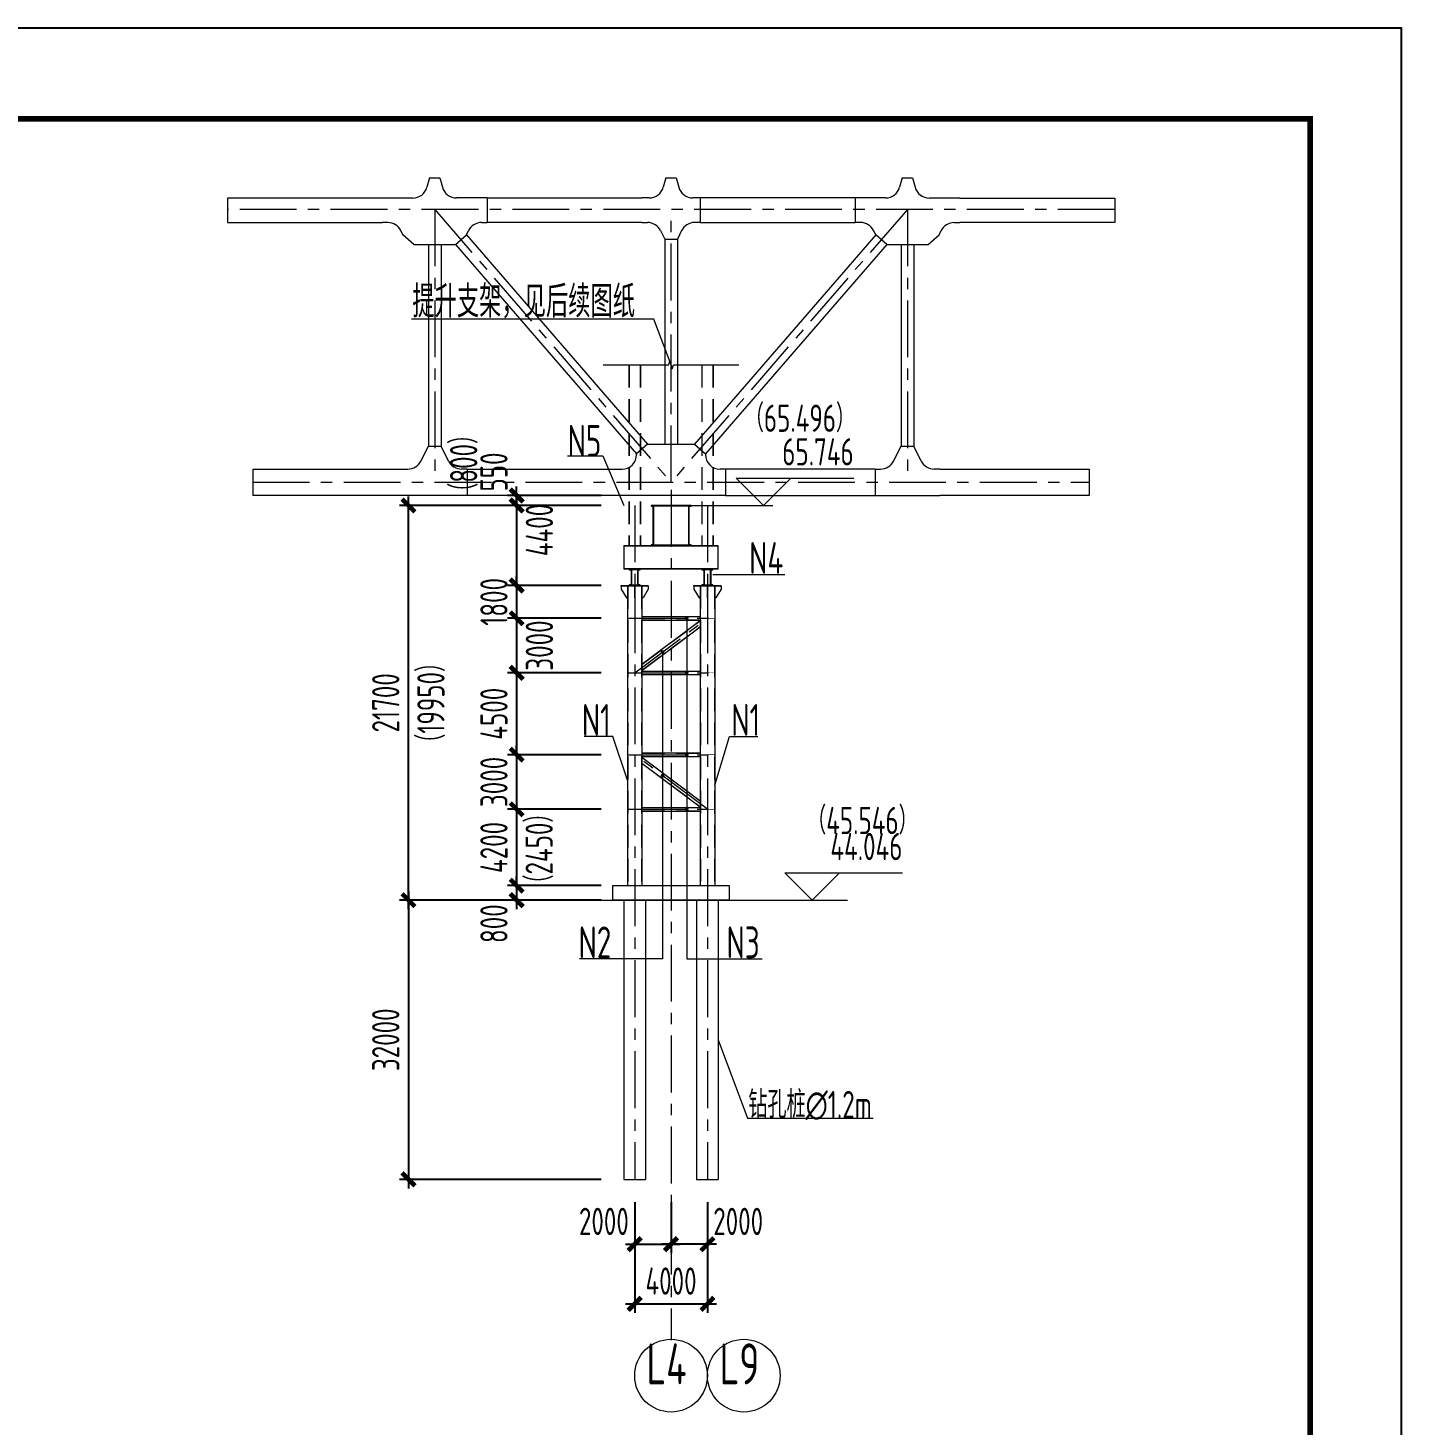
# Model space of a CAD drawing. Extents: x -2876908 to 633791, y -1383861 to 872234.
# Drawn here: x -1148220 to -1072691, y -775740 to -698933 of the extents above; entities that cross this region are included whole.
import ezdxf
from ezdxf.enums import TextEntityAlignment as Align

# ---------------------------------------------------------------- set-up
doc = ezdxf.new("R2010")
doc.units = 0
doc.header["$LTSCALE"] = 5
doc.header["$MEASUREMENT"] = 0
for name, pattern in [('CENTER', [2, 1.25, -0.25, 0.25, -0.25]), ('DASH', [0.35, 0.25, -0.1]), ('DASHED', [0.75, 0.5, -0.25])]:
    doc.linetypes.add(name, pattern=pattern)
doc.layers.get('0').update_dxf_attribs({"linetype": 'CONTINUOUS', "lineweight": 25})
doc.layers.get('DEFPOINTS').update_dxf_attribs({"color": 35, "linetype": 'CONTINUOUS', "lineweight": 13})
for name, color, linetype, lineweight in [('1粗实线', 1, 'CONTINUOUS', 30), ('3中心线', 6, 'CENTER', 18), ('4虚线', 2, 'DASHED', 18), ('5标注', 3, 'CONTINUOUS', 15), ('6文本', 7, 'CONTINUOUS', 15), ('7边界线', 8, 'CONTINUOUS', 15), ('8轮廓线', 4, 'CONTINUOUS', 15), ('DIM', 3, 'CONTINUOUS', 0), ('HFZT', 5, 'CONTINUOUS', 15), ('REIND', 1, 'CONTINUOUS', 0), ('THIN', 7, 'CONTINUOUS', 0)]:
    doc.layers.add(name, color=color, linetype=linetype, lineweight=lineweight)
doc.styles.add('TSSD_Dimension', font='tssdeng.shx', dxfattribs={"width": 0.7, "bigfont": 'hztxt.shx'})
doc.styles.add('TSSD_NORM', font='tssdeng.shx', dxfattribs={"width": 0.7, "bigfont": 'hztxt.shx'})
doc.dimstyles.new('SJSYB-(50)$7', dxfattribs={"dimscale": 50, "dimtxt": 3.5, "dimasz": 1.5, "dimexe": 1, "dimexo": 1, "dimgap": 0.65, "dimtad": 1, "dimdec": 0, "dimzin": 0, "dimdsep": 46, "dimtxsty": 'TSSD_NORM', "dimblk": 'OBLIQUE', "dimcen": 0, "dimclrd": 256, "dimclre": 256, "dimclrt": 7, "dimadec": 0, "dimazin": 0, "dimtfac": 1, "dimtdec": 0, "dimtmove": 1, "dimatfit": 3, "dimldrblk": 'NONE', "dimfxl": 4, "dimfxlon": 1, "dimtolj": 1, "dimtzin": 0, "dimlwd": -1, "dimlwe": -1, "dimarcsym": 0})
doc.dimstyles.new('TSSD_100_100', dxfattribs={"dimtxt": 300, "dimasz": 100, "dimexe": 100, "dimexo": 250, "dimgap": 100, "dimtad": 1, "dimdec": 0, "dimzin": 0, "dimdsep": 46, "dimtxsty": 'TSSD_Dimension', "dimblk": 'ARCHTICK', "dimblk1": 'ARCHTICK', "dimblk2": 'ARCHTICK', "dimcen": 0, "dimdle": 100, "dimclrt": 7, "dimadec": 0, "dimazin": 0, "dimtfac": 1, "dimtdec": 0, "dimtix": 1, "dimtmove": 2, "dimatfit": 3, "dimfxl": 1, "dimtolj": 1, "dimtzin": 0, "dimarcsym": 0})

# ---------------------------------------------------------------- blocks, each defined once
blk = doc.blocks.new('施工设计图框')
at = {"color": 7, "linetype": 'Continuous'}
blk.add_lwpolyline([(-395.5, -13.5), (-395.5, 283.5), (24.5, 283.5), (24.5, -13.5), (-395.5, -13.5)], dxfattribs=at)
at = {"layer": '1粗实线', "color": 7, "linetype": 'Continuous', "const_width": 0.6}
blk.add_lwpolyline([(-370.5, -3.5), (-370.5, 273.5), (14.5, 273.5), (14.5, -3.5), (-370.5, -3.5)], dxfattribs=at)
at = {"layer": 'HFZT', "color": 2, "style": 'TSSD_NORM', "width": 0.7}
for tag, height, p in [('比例尺', 2.5, (7.25, 17.5)), ('图号', 2.5, (-20.49, 3.5)), ('日期', 2.5, (7.25, 3.5)), ('图名', 4, (-76.24, 0.75))]:
    blk.add_attdef(tag, text='', height=height, dxfattribs=at).set_placement(p, align=Align.MIDDLE)
blk = doc.blocks.new('LD')
at = {"layer": '3中心线', "ltscale": 500}
for p, q in [((-1150479, 4371), (-1199282, 4371)), ((-1187880, 4371), (-1174880, -10629)), ((-1187880, 4371), (-1187880, -10629)), ((-1174880, -10629), (-1174880, 4371)), ((-1161880, 4371), (-1174880, -10629)), ((-1161880, 4371), (-1161880, -10629)), ((-1197887, -10629), (-1151874, -10629))]:
    blk.add_line(p, q, dxfattribs=at)
at = {"layer": '8轮廓线'}
for p, q in [((-1188165, 6114), (-1188307, 5589)), ((-1188165, 6114), (-1187596, 6114)), ((-1187596, 6114), (-1187455, 5593)), ((-1175165, 6118), (-1175307, 5593)), ((-1175165, 6118), (-1174596, 6118)), ((-1174596, 6118), (-1174454, 5593)), ((-1162165, 6114), (-1162306, 5593)), ((-1162165, 6114), (-1161596, 6114)), ((-1161596, 6114), (-1161454, 5589)), ((-1189079, 4999), (-1199282, 4999)), ((-1199282, 4999), (-1199282, 3649)), ((-1185001, 5003), (-1186682, 5003)), ((-1185001, 5003), (-1176479, 5003)), ((-1185001, 5003), (-1185001, 3653)), ((-1176079, 5003), (-1176479, 5003)), ((-1173282, 5003), (-1173681, 5003)), ((-1164760, 5003), (-1173282, 5003)), ((-1173282, 5003), (-1173282, 3653)), ((-1163078, 5003), (-1164760, 5003)), ((-1164760, 5003), (-1164760, 3653)), ((-1159003, 4999), (-1160681, 4999)), ((-1159003, 4999), (-1150479, 4999)), ((-1150479, 4999), (-1150479, 3649)), ((-1199282, 3649), (-1190758, 3649)), ((-1190458, 3649), (-1190758, 3649)), ((-1189624, 2970), (-1189742, 3206)), ((-1186137, 2970), (-1186016, 3210)), ((-1185301, 3653), (-1185001, 3653)), ((-1176479, 3653), (-1185001, 3653)), ((-1176479, 3653), (-1176179, 3653)), ((-1175463, 3210), (-1175230, 2744)), ((-1174297, 3210), (-1174530, 2744)), ((-1173282, 3653), (-1173582, 3653)), ((-1173282, 3653), (-1164760, 3653)), ((-1164460, 3653), (-1164760, 3653)), ((-1163624, 2970), (-1163744, 3210)), ((-1160137, 2970), (-1160018, 3206)), ((-1159303, 3649), (-1159003, 3649)), ((-1150479, 3649), (-1159003, 3649)), ((-1189019, 2446), (-1189624, 2970)), ((-1189019, 2446), (-1186741, 2446)), ((-1188230, 2446), (-1188230, -8636)), ((-1187530, 2446), (-1187530, -8636)), ((-1186741, 2446), (-1186137, 2970)), ((-1186741, 2446), (-1176774, -9055)), ((-1186137, 2970), (-1176169, -8531)), ((-1175230, 2744), (-1175230, -8531)), ((-1175230, 2744), (-1174530, 2744)), ((-1174530, 2744), (-1174530, -8531)), ((-1163624, 2970), (-1173591, -8531)), ((-1163019, 2446), (-1172987, -9055)), ((-1163019, 2446), (-1163624, 2970)), ((-1163019, 2446), (-1160741, 2446)), ((-1162230, 2446), (-1162230, -8636)), ((-1161530, 2446), (-1161530, -8636)), ((-1160741, 2446), (-1160137, 2970)), ((-1188644, -9463), (-1188230, -8636)), ((-1188230, -8636), (-1187530, -8636)), ((-1187117, -9463), (-1187530, -8636)), ((-1176169, -8531), (-1176774, -9055)), ((-1176774, -9055), (-1176774, -9105)), ((-1176169, -8531), (-1173591, -8531)), ((-1173591, -8531), (-1172987, -9055)), ((-1172987, -9055), (-1172987, -9105)), ((-1162644, -9463), (-1162230, -8636)), ((-1162230, -8636), (-1161530, -8636)), ((-1161117, -9463), (-1161530, -8636)), ((-1197887, -9905), (-1197887, -11353)), ((-1197887, -9905), (-1189659, -9905)), ((-1189659, -9905), (-1189359, -9905)), ((-1186101, -9905), (-1186401, -9905)), ((-1186101, -9905), (-1186101, -11353)), ((-1186101, -9905), (-1177874, -9905)), ((-1177874, -9905), (-1177574, -9905)), ((-1171887, -9905), (-1172187, -9905)), ((-1171887, -9905), (-1171887, -11353)), ((-1163659, -9905), (-1171887, -9905)), ((-1163659, -9905), (-1163359, -9905)), ((-1163659, -9905), (-1163659, -11353)), ((-1160101, -9905), (-1160401, -9905)), ((-1160101, -9905), (-1151874, -9905)), ((-1151874, -9905), (-1151874, -11353)), ((-1186101, -11353), (-1197887, -11353)), ((-1171887, -11353), (-1186101, -11353)), ((-1171887, -11353), (-1160101, -11353)), ((-1151874, -11353), (-1160101, -11353))]:
    blk.add_line(p, q, dxfattribs=at)
for centre, start, end in [((-1189079, 5799), 270, 344.82495), ((-1186682, 5803), 195.17505, 270), ((-1176079, 5803), 270, 344.82495), ((-1173681, 5803), 195.17505, 270), ((-1163078, 5803), 270, 344.82495), ((-1160681, 5799), 195.17505, 270), ((-1190458, 2849), 26.56505, 90), ((-1185301, 2853), 90, 153.43495), ((-1176179, 2853), 26.56505, 90), ((-1173582, 2853), 90, 153.43495), ((-1164460, 2853), 26.56505, 90), ((-1159303, 2849), 90, 153.43495), ((-1177574, -9105), 269.99825, 0), ((-1172187, -9105), 180, 270.00175), ((-1189359, -9105), 270, 333.43495), ((-1186401, -9105), 206.56505, 270), ((-1163359, -9105), 270, 333.43495), ((-1160401, -9105), 206.56505, 270)]:
    blk.add_arc(centre, 800, start, end, dxfattribs=at)
blk = doc.blocks.new('_ArchTick')
at = {"color": 0, "linetype": 'ByBlock', "const_width": 0.5}
blk.add_lwpolyline([(-0.71, -0.71), (0.71, 0.71)], dxfattribs=at)
blk = doc.blocks.new('*D2127')
at = {"layer": 'DEFPOINTS', "color": 0, "transparency": 16777216}
for p in [(-1115446, -731386), (-1121337, -734386), (-1115446, -734386)]:
    blk.add_point(p, dxfattribs=at)
at = {"layer": 'DIM', "color": 0, "lineweight": -2, "transparency": 16777216}
for p, q in [((-1121337, -730886), (-1121337, -734886)), ((-1116696, -731386), (-1121837, -731386)), ((-1116696, -734386), (-1121837, -734386))]:
    blk.add_line(p, q, dxfattribs=at)
at = {"layer": 'DIM', "color": 0, "lineweight": -2, "transparency": 16777216, "xscale": 500, "yscale": 500, "zscale": 500}
for p, rotation in [((-1121337, -731386), 90), ((-1121337, -734386), 270)]:
    blk.add_blockref('_ArchTick', p, dxfattribs=dict(at, rotation=rotation))
at = {"layer": 'DIM', "color": 7, "transparency": 16777216, "insert": (-1120087, -732886), "char_height": 1500, "attachment_point": 5, "rotation": 90, "style": 'TSSD_Dimension'}
blk.add_mtext('\\A1;3000', dxfattribs=at)
blk = doc.blocks.new('*D2128')
at = {"layer": 'DEFPOINTS', "color": 0, "transparency": 16777216}
for p in [(-1121337, -724636), (-1115446, -724636), (-1115446, -725186)]:
    blk.add_point(p, dxfattribs=at)
at = {"layer": 'DIM', "color": 0, "lineweight": -2, "transparency": 16777216}
for p, q in [((-1121337, -724636), (-1121337, -724136)), ((-1116696, -724636), (-1121837, -724636)), ((-1121337, -725186), (-1121337, -724636)), ((-1116696, -725186), (-1121837, -725186)), ((-1121337, -725186), (-1121337, -725686))]:
    blk.add_line(p, q, dxfattribs=at)
at = {"layer": 'DIM', "color": 0, "lineweight": -2, "transparency": 16777216, "xscale": 500, "yscale": 500, "zscale": 500}
for p, rotation in [((-1121337, -724636), 270), ((-1121337, -725186), 90)]:
    blk.add_blockref('_ArchTick', p, dxfattribs=dict(at, rotation=rotation))
at = {"layer": 'DIM', "color": 7, "transparency": 16777216, "insert": (-1122587, -723346), "char_height": 1500, "attachment_point": 5, "rotation": 90, "style": 'TSSD_Dimension'}
blk.add_mtext('\\A1;550', dxfattribs=at)
blk = doc.blocks.new('*D2129')
at = {"layer": 'DEFPOINTS', "color": 0, "transparency": 16777216}
for p in [(-1127288, -725186), (-1115446, -725186), (-1115446, -746886)]:
    blk.add_point(p, dxfattribs=at)
at = {"layer": 'DIM', "color": 0, "lineweight": -2, "transparency": 16777216}
for p, q in [((-1127288, -747386), (-1127288, -724686)), ((-1116696, -725186), (-1127788, -725186)), ((-1116696, -746886), (-1127788, -746886))]:
    blk.add_line(p, q, dxfattribs=at)
at = {"layer": 'DIM', "color": 0, "lineweight": -2, "transparency": 16777216, "xscale": 500, "yscale": 500, "zscale": 500}
for p, rotation in [((-1127288, -725186), 90), ((-1127288, -746886), 270)]:
    blk.add_blockref('_ArchTick', p, dxfattribs=dict(at, rotation=rotation))
at = {"layer": 'DIM', "color": 7, "transparency": 16777216, "insert": (-1128538, -736036), "char_height": 1500, "attachment_point": 5, "rotation": 90, "style": 'TSSD_Dimension'}
blk.add_mtext('\\A1;21700', dxfattribs=at)
blk = doc.blocks.new('*D2130')
at = {"layer": 'DEFPOINTS', "color": 0, "transparency": 16777216}
for p in [(-1114846, -762232), (-1112846, -762232), (-1112846, -765795)]:
    blk.add_point(p, dxfattribs=at)
at = {"layer": 'DIM', "color": 0, "lineweight": -2, "transparency": 16777216}
for p, q in [((-1114846, -763482), (-1114846, -766295)), ((-1112846, -763482), (-1112846, -766295)), ((-1115346, -765795), (-1112346, -765795))]:
    blk.add_line(p, q, dxfattribs=at)
at = {"layer": 'DIM', "color": 0, "lineweight": -2, "transparency": 16777216, "xscale": 500, "yscale": 500, "zscale": 500, "rotation": 180}
blk.add_blockref('_ArchTick', (-1114846, -765795), dxfattribs=at)
at = {"layer": 'DIM', "color": 0, "lineweight": -2, "transparency": 16777216, "xscale": 500, "yscale": 500, "zscale": 500}
blk.add_blockref('_ArchTick', (-1112846, -765795), dxfattribs=at)
at = {"layer": 'DIM', "color": 7, "transparency": 16777216, "insert": (-1116540, -764545), "char_height": 1500, "attachment_point": 5, "style": 'TSSD_Dimension'}
blk.add_mtext('\\A1;2000', dxfattribs=at)
blk = doc.blocks.new('*D2131')
at = {"layer": 'DEFPOINTS', "color": 0, "transparency": 16777216}
for p in [(-1112846, -762232), (-1110846, -762232), (-1112846, -765795)]:
    blk.add_point(p, dxfattribs=at)
at = {"layer": 'DIM', "color": 0, "lineweight": -2, "transparency": 16777216}
for p, q in [((-1112846, -763482), (-1112846, -766295)), ((-1110846, -763482), (-1110846, -766295)), ((-1110346, -765795), (-1113346, -765795))]:
    blk.add_line(p, q, dxfattribs=at)
at = {"layer": 'DIM', "color": 0, "lineweight": -2, "transparency": 16777216, "xscale": 500, "yscale": 500, "zscale": 500, "rotation": 180}
blk.add_blockref('_ArchTick', (-1112846, -765795), dxfattribs=at)
at = {"layer": 'DIM', "color": 0, "lineweight": -2, "transparency": 16777216, "xscale": 500, "yscale": 500, "zscale": 500}
blk.add_blockref('_ArchTick', (-1110846, -765795), dxfattribs=at)
at = {"layer": 'DIM', "color": 7, "transparency": 16777216, "insert": (-1109152, -764545), "char_height": 1500, "attachment_point": 5, "style": 'TSSD_Dimension'}
blk.add_mtext('\\A1;2000', dxfattribs=at)
blk = doc.blocks.new('*D2132')
at = {"layer": 'DEFPOINTS', "color": 0, "transparency": 16777216}
for p in [(-1114846, -762232), (-1110846, -762232), (-1110846, -769075)]:
    blk.add_point(p, dxfattribs=at)
at = {"layer": 'DIM', "color": 0, "lineweight": -2, "transparency": 16777216}
for p, q in [((-1114846, -763482), (-1114846, -769575)), ((-1110846, -763482), (-1110846, -769575)), ((-1115346, -769075), (-1110346, -769075))]:
    blk.add_line(p, q, dxfattribs=at)
at = {"layer": 'DIM', "color": 0, "lineweight": -2, "transparency": 16777216, "xscale": 500, "yscale": 500, "zscale": 500, "rotation": 180}
blk.add_blockref('_ArchTick', (-1114846, -769075), dxfattribs=at)
at = {"layer": 'DIM', "color": 0, "lineweight": -2, "transparency": 16777216, "xscale": 500, "yscale": 500, "zscale": 500}
blk.add_blockref('_ArchTick', (-1110846, -769075), dxfattribs=at)
at = {"layer": 'DIM', "color": 7, "transparency": 16777216, "insert": (-1112846, -767825), "char_height": 1500, "attachment_point": 5, "style": 'TSSD_Dimension'}
blk.add_mtext('\\A1;4000', dxfattribs=at)
blk = doc.blocks.new('_None')
blk = doc.blocks.new('_Oblique')
at = {"color": 0, "linetype": 'ByBlock', "lineweight": -2}
blk.add_line((-0.5, -0.5), (0.5, 0.5), dxfattribs=at)
blk = doc.blocks.new('*D2133')
at = {"layer": 'DEFPOINTS', "color": 0, "transparency": 16777216}
for p in [(-1115446, -725186), (-1121337, -729586), (-1115446, -729586)]:
    blk.add_point(p, dxfattribs=at)
at = {"layer": 'DIM', "color": 0, "lineweight": -2, "transparency": 16777216}
for p, q in [((-1121337, -724686), (-1121337, -730086)), ((-1116696, -725186), (-1121837, -725186)), ((-1116696, -729586), (-1121837, -729586))]:
    blk.add_line(p, q, dxfattribs=at)
at = {"layer": 'DIM', "color": 0, "lineweight": -2, "transparency": 16777216, "xscale": 500, "yscale": 500, "zscale": 500}
for p, rotation in [((-1121337, -725186), 90), ((-1121337, -729586), 270)]:
    blk.add_blockref('_ArchTick', p, dxfattribs=dict(at, rotation=rotation))
at = {"layer": 'DIM', "color": 7, "transparency": 16777216, "insert": (-1120087, -726536), "char_height": 1500, "attachment_point": 5, "rotation": 90, "style": 'TSSD_Dimension'}
blk.add_mtext('\\A1;4400', dxfattribs=at)
blk = doc.blocks.new('*D2134')
at = {"layer": 'DEFPOINTS', "color": 0, "transparency": 16777216}
for p in [(-1115446, -729586), (-1121337, -731386), (-1115446, -731386)]:
    blk.add_point(p, dxfattribs=at)
at = {"layer": 'DIM', "color": 0, "lineweight": -2, "transparency": 16777216}
for p, q in [((-1116696, -729586), (-1121837, -729586)), ((-1121337, -729586), (-1121337, -729086)), ((-1121337, -729586), (-1121337, -731386)), ((-1116696, -731386), (-1121837, -731386)), ((-1121337, -731386), (-1121337, -731886))]:
    blk.add_line(p, q, dxfattribs=at)
at = {"layer": 'DIM', "color": 0, "lineweight": -2, "transparency": 16777216, "xscale": 500, "yscale": 500, "zscale": 500}
for p, rotation in [((-1121337, -729586), 270), ((-1121337, -731386), 90)]:
    blk.add_blockref('_ArchTick', p, dxfattribs=dict(at, rotation=rotation))
at = {"layer": 'DIM', "color": 7, "transparency": 16777216, "insert": (-1122587, -730486), "char_height": 1500, "attachment_point": 5, "rotation": 90, "style": 'TSSD_Dimension'}
blk.add_mtext('\\A1;1800', dxfattribs=at)
blk = doc.blocks.new('*D2135')
at = {"layer": 'DEFPOINTS', "color": 0, "transparency": 16777216}
for p in [(-1115446, -734386), (-1121337, -738886), (-1115446, -738886)]:
    blk.add_point(p, dxfattribs=at)
at = {"layer": 'DIM', "color": 0, "lineweight": -2, "transparency": 16777216}
for p, q in [((-1121337, -733886), (-1121337, -739386)), ((-1116696, -734386), (-1121837, -734386)), ((-1116696, -738886), (-1121837, -738886))]:
    blk.add_line(p, q, dxfattribs=at)
at = {"layer": 'DIM', "color": 0, "lineweight": -2, "transparency": 16777216, "xscale": 500, "yscale": 500, "zscale": 500}
for p, rotation in [((-1121337, -734386), 90), ((-1121337, -738886), 270)]:
    blk.add_blockref('_ArchTick', p, dxfattribs=dict(at, rotation=rotation))
at = {"layer": 'DIM', "color": 7, "transparency": 16777216, "insert": (-1122587, -736636), "char_height": 1500, "attachment_point": 5, "rotation": 90, "style": 'TSSD_Dimension'}
blk.add_mtext('\\A1;4500', dxfattribs=at)
blk = doc.blocks.new('*D2136')
at = {"layer": 'DEFPOINTS', "color": 0, "transparency": 16777216}
for p in [(-1115446, -738886), (-1121337, -741886), (-1115446, -741886)]:
    blk.add_point(p, dxfattribs=at)
at = {"layer": 'DIM', "color": 0, "lineweight": -2, "transparency": 16777216}
for p, q in [((-1116696, -738886), (-1121837, -738886)), ((-1121337, -738886), (-1121337, -738386)), ((-1121337, -738886), (-1121337, -741886)), ((-1116696, -741886), (-1121837, -741886)), ((-1121337, -741886), (-1121337, -742386))]:
    blk.add_line(p, q, dxfattribs=at)
at = {"layer": 'DIM', "color": 0, "lineweight": -2, "transparency": 16777216, "xscale": 500, "yscale": 500, "zscale": 500}
for p, rotation in [((-1121337, -738886), 270), ((-1121337, -741886), 90)]:
    blk.add_blockref('_ArchTick', p, dxfattribs=dict(at, rotation=rotation))
at = {"layer": 'DIM', "color": 7, "transparency": 16777216, "insert": (-1122587, -740386), "char_height": 1500, "attachment_point": 5, "rotation": 90, "style": 'TSSD_Dimension'}
blk.add_mtext('\\A1;3000', dxfattribs=at)
blk = doc.blocks.new('*D2137')
at = {"layer": 'DEFPOINTS', "color": 0, "transparency": 16777216}
for p in [(-1115446, -741886), (-1121337, -746086), (-1115446, -746086)]:
    blk.add_point(p, dxfattribs=at)
at = {"layer": 'DIM', "color": 0, "lineweight": -2, "transparency": 16777216}
for p, q in [((-1116696, -741886), (-1121837, -741886)), ((-1121337, -741386), (-1121337, -746586)), ((-1116696, -746086), (-1121837, -746086))]:
    blk.add_line(p, q, dxfattribs=at)
at = {"layer": 'DIM', "color": 0, "lineweight": -2, "transparency": 16777216, "xscale": 500, "yscale": 500, "zscale": 500}
for p, rotation in [((-1121337, -741886), 90), ((-1121337, -746086), 270)]:
    blk.add_blockref('_ArchTick', p, dxfattribs=dict(at, rotation=rotation))
at = {"layer": 'DIM', "color": 7, "transparency": 16777216, "insert": (-1122587, -743986), "char_height": 1500, "attachment_point": 5, "rotation": 90, "style": 'TSSD_Dimension'}
blk.add_mtext('\\A1;4200', dxfattribs=at)
blk = doc.blocks.new('*D2138')
at = {"layer": 'DEFPOINTS', "color": 0, "transparency": 16777216}
for p in [(-1115446, -746086), (-1121337, -746886), (-1115446, -746886)]:
    blk.add_point(p, dxfattribs=at)
at = {"layer": 'DIM', "color": 0, "lineweight": -2, "transparency": 16777216}
for p, q in [((-1121337, -746086), (-1121337, -745586)), ((-1116696, -746086), (-1121837, -746086)), ((-1121337, -746086), (-1121337, -746886)), ((-1116696, -746886), (-1121837, -746886)), ((-1121337, -746886), (-1121337, -747386))]:
    blk.add_line(p, q, dxfattribs=at)
at = {"layer": 'DIM', "color": 0, "lineweight": -2, "transparency": 16777216, "xscale": 500, "yscale": 500, "zscale": 500}
for p, rotation in [((-1121337, -746086), 270), ((-1121337, -746886), 90)]:
    blk.add_blockref('_ArchTick', p, dxfattribs=dict(at, rotation=rotation))
at = {"layer": 'DIM', "color": 7, "transparency": 16777216, "insert": (-1122587, -748176), "char_height": 1500, "attachment_point": 5, "rotation": 90, "style": 'TSSD_Dimension'}
blk.add_mtext('\\A1;800', dxfattribs=at)
blk = doc.blocks.new('*D2139')
at = {"layer": 'DEFPOINTS', "color": 0, "transparency": 16777216}
for p in [(-1115446, -746886), (-1127288, -762232), (-1115446, -762232)]:
    blk.add_point(p, dxfattribs=at)
at = {"layer": 'DIM', "color": 0, "lineweight": -2, "transparency": 16777216}
for p, q in [((-1127288, -746386), (-1127288, -762732)), ((-1116696, -746886), (-1127788, -746886)), ((-1116696, -762232), (-1127788, -762232))]:
    blk.add_line(p, q, dxfattribs=at)
at = {"layer": 'DIM', "color": 0, "lineweight": -2, "transparency": 16777216, "xscale": 500, "yscale": 500, "zscale": 500}
for p, rotation in [((-1127288, -746886), 90), ((-1127288, -762232), 270)]:
    blk.add_blockref('_ArchTick', p, dxfattribs=dict(at, rotation=rotation))
at = {"layer": 'DIM', "color": 7, "transparency": 16777216, "insert": (-1128538, -754559), "char_height": 1500, "attachment_point": 5, "rotation": 90, "style": 'TSSD_Dimension'}
blk.add_mtext('\\A1;32000', dxfattribs=at)

msp = doc.modelspace()

# ---------------------------------------------------------------- linework, layer by layer
at = {"layer": '3中心线', "ltscale": 500}
for p, q in [((-1112845.789, -724332.067), (-1112845.789, -771073.922)), ((-1114845.789, -725186.067), (-1114845.789, -762232.46)), ((-1110845.789, -725186.067), (-1110845.789, -762232.46)), ((-1115160.789, -731386.067), (-1110445.789, -731386.067)), ((-1114845.789, -734386.067), (-1110845.789, -731386.067)), ((-1115160.789, -734386.067), (-1110530.789, -734386.067)), ((-1115160.789, -738886.067), (-1110530.789, -738886.067)), ((-1110845.789, -741886.067), (-1114845.789, -738886.067)), ((-1115160.789, -741886.067), (-1110530.789, -741886.067))]:
    msp.add_line(p, q, dxfattribs=at)
at = {"layer": '4虚线', "ltscale": 500}
for p, q in [((-1115160.789, -717457.919), (-1115160.789, -727386.067)), ((-1115150.789, -717457.919), (-1115150.789, -727386.067)), ((-1114540.789, -717457.919), (-1114540.789, -727386.067)), ((-1114530.789, -717457.919), (-1114530.789, -727386.067)), ((-1111160.789, -717457.919), (-1111160.789, -727386.067)), ((-1111150.789, -717457.919), (-1111150.789, -727386.067)), ((-1110540.789, -717457.919), (-1110540.789, -727386.067)), ((-1110530.789, -717457.919), (-1110530.789, -727386.067)), ((-1115229.789, -729616.067), (-1115229.789, -746086.067)), ((-1114461.789, -729616.067), (-1114461.789, -746086.067)), ((-1111229.789, -729616.067), (-1111229.789, -746086.067)), ((-1110461.789, -729616.067), (-1110461.789, -746086.067)), ((-1114445.789, -731295.067), (-1111245.789, -731295.067)), ((-1114445.789, -731477.067), (-1111245.789, -731477.067)), ((-1114445.789, -733925.442), (-1111245.789, -731525.442)), ((-1114445.789, -734246.692), (-1111245.789, -731846.692)), ((-1114445.789, -734295.067), (-1111245.789, -734295.067)), ((-1114445.789, -734477.067), (-1111245.789, -734477.067)), ((-1114445.789, -738795.067), (-1111245.789, -738795.067)), ((-1114445.789, -738977.067), (-1111245.789, -738977.067)), ((-1114445.789, -739025.442), (-1111245.789, -741425.442)), ((-1114445.789, -739346.692), (-1111245.789, -741746.692)), ((-1114445.789, -741795.067), (-1111245.789, -741795.067)), ((-1114445.789, -741977.067), (-1111245.789, -741977.067))]:
    msp.add_line(p, q, dxfattribs=at)
at = {"layer": '5标注'}
for p, q in [((-1113801.108, -714940.873), (-1127130.359, -714940.873)), ((-1112845.789, -717457.919), (-1113801.108, -714940.873)), ((-1118533.911, -722458.68), (-1116589.869, -722458.68)), ((-1116589.869, -722458.68), (-1115445.789, -725186.067)), ((-1110545.789, -728981.197), (-1106593.358, -728981.197)), ((-1108649.185, -758872.267), (-1101719.637, -758872.267))]:
    msp.add_line(p, q, dxfattribs=at)
at = {"layer": '5标注', "linetype": 'DASH', "ltscale": 100, "const_width": 30, "flags": 128}
for points in [[(-1115245.789, -731386.067), (-1114445.789, -731386.067)], [(-1111245.789, -731386.067), (-1110445.789, -731386.067)], [(-1115245.789, -734386.067), (-1114445.789, -734386.067)], [(-1111245.789, -734386.067), (-1110445.789, -734386.067)], [(-1115245.789, -738886.067), (-1114445.789, -738886.067)], [(-1111245.789, -738886.067), (-1110445.789, -738886.067)], [(-1115245.789, -741886.067), (-1114445.789, -741886.067)], [(-1111245.789, -741886.067), (-1110445.789, -741886.067)]]:
    msp.add_lwpolyline(points, dxfattribs=at)
at = {"layer": '5标注'}
for points in [[(-1111981.038, -731386.067), (-1111981.038, -750112.991), (-1107838.276, -750112.991)], [(-1113316.994, -733239.47), (-1113316.994, -750112.991), (-1117883.095, -750112.991)], [(-1110245.789, -754559.263), (-1108649.185, -758872.267)]]:
    msp.add_lwpolyline(points, dxfattribs=at)
for centre in [(-1112845.789, -773023.922), (-1108845.789, -773023.922)]:
    msp.add_circle(centre, 2000, dxfattribs=at)
at = {"layer": '6文本'}
for points in [[(-1115145.789, -729586.067), (-1114545.789, -729586.067), (-1114545.789, -729556.067), (-1114645.789, -729556.067), (-1114645.789, -728716.067), (-1114545.789, -728716.067), (-1114545.789, -728686.067), (-1115145.789, -728686.067), (-1115145.789, -728716.067), (-1115045.789, -728716.067), (-1115045.789, -729556.067), (-1115145.789, -729556.067)], [(-1115015.789, -729556.067), (-1114675.789, -729556.067), (-1114675.789, -728716.067), (-1115015.789, -728716.067)], [(-1111145.789, -729586.067), (-1110545.789, -729586.067), (-1110545.789, -729556.067), (-1110645.789, -729556.067), (-1110645.789, -728716.067), (-1110545.789, -728716.067), (-1110545.789, -728686.067), (-1111145.789, -728686.067), (-1111145.789, -728716.067), (-1111045.789, -728716.067), (-1111045.789, -729556.067), (-1111145.789, -729556.067)], [(-1111015.789, -729556.067), (-1110675.789, -729556.067), (-1110675.789, -728716.067), (-1111015.789, -728716.067)]]:
    msp.add_lwpolyline(points, close=True, dxfattribs=at)
at = {"layer": '7边界线'}
msp.add_line((-1124199.583, -746886.067), (-1103133.789, -746886.067), dxfattribs=at)
at = {"layer": '8轮廓线'}
for p, q in [((-1115445.789, -727386.067), (-1110245.789, -727386.067)), ((-1115445.789, -727386.067), (-1115445.789, -728686.067)), ((-1110245.789, -727416.067), (-1115445.789, -727416.067)), ((-1110245.789, -728686.067), (-1110245.789, -727386.067)), ((-1115445.789, -728656.067), (-1110245.789, -728656.067)), ((-1110245.789, -728686.067), (-1115445.789, -728686.067)), ((-1115595.789, -729616.067), (-1115595.789, -729586.067)), ((-1115595.789, -729586.067), (-1114095.789, -729586.067)), ((-1114095.789, -729616.067), (-1115595.789, -729616.067)), ((-1115595.789, -729616.067), (-1115595.789, -729786.067)), ((-1115245.789, -729586.067), (-1114445.789, -729586.067)), ((-1115245.789, -729616.067), (-1115245.789, -746086.067)), ((-1114855.789, -729616.067), (-1114855.789, -730266.067)), ((-1114835.789, -729616.067), (-1114835.789, -730266.067)), ((-1114445.789, -729616.067), (-1114445.789, -746086.067)), ((-1114095.789, -729616.067), (-1114095.789, -729586.067)), ((-1114095.789, -729616.067), (-1114095.789, -729786.067)), ((-1111595.789, -729616.067), (-1111595.789, -729586.067)), ((-1111595.789, -729586.067), (-1110095.789, -729586.067)), ((-1110095.789, -729616.067), (-1111595.789, -729616.067)), ((-1111595.789, -729616.067), (-1111595.789, -729786.067)), ((-1111245.789, -729586.067), (-1110445.789, -729586.067)), ((-1111245.789, -729586.067), (-1110445.789, -729586.067)), ((-1111245.789, -729616.067), (-1111245.789, -746086.067)), ((-1110855.789, -729616.067), (-1110855.789, -730266.067)), ((-1110835.789, -729616.067), (-1110835.789, -730266.067)), ((-1110445.789, -729616.067), (-1110445.789, -746086.067)), ((-1110095.789, -729616.067), (-1110095.789, -729586.067)), ((-1110095.789, -729616.067), (-1110095.789, -729786.067)), ((-1115595.789, -729786.067), (-1115295.789, -730266.067)), ((-1115295.789, -730266.067), (-1115245.789, -730266.067)), ((-1114835.789, -730266.067), (-1114855.789, -730266.067)), ((-1114380.085, -730266.067), (-1114445.789, -730266.067)), ((-1114095.789, -729786.067), (-1114380.085, -730266.067)), ((-1111595.789, -729786.067), (-1111295.789, -730266.067)), ((-1111295.789, -730266.067), (-1111245.789, -730266.067)), ((-1110835.789, -730266.067), (-1110855.789, -730266.067)), ((-1110380.085, -730266.067), (-1110445.789, -730266.067)), ((-1110095.789, -729786.067), (-1110380.085, -730266.067)), ((-1114445.789, -731289.067), (-1111245.789, -731289.067)), ((-1114445.789, -731483.067), (-1111245.789, -731483.067)), ((-1114445.789, -733915.442), (-1111245.789, -731515.442)), ((-1114445.789, -734256.692), (-1111245.789, -731856.692)), ((-1114445.789, -734289.067), (-1111245.789, -734289.067)), ((-1114445.789, -734483.067), (-1111245.789, -734483.067)), ((-1114445.789, -738789.067), (-1111245.789, -738789.067)), ((-1114445.789, -738983.067), (-1111245.789, -738983.067)), ((-1114445.789, -739015.442), (-1111245.789, -741415.442)), ((-1114445.789, -739356.692), (-1111245.789, -741756.692)), ((-1114445.789, -741789.067), (-1111245.789, -741789.067)), ((-1114445.789, -741983.067), (-1111245.789, -741983.067)), ((-1115445.789, -746886.067), (-1115445.789, -762232.46)), ((-1114245.789, -746886.067), (-1114245.789, -762232.46)), ((-1111445.789, -746886.067), (-1111445.789, -762232.46)), ((-1110245.789, -746886.067), (-1110245.789, -762232.46)), ((-1115445.789, -762232.46), (-1114245.789, -762232.46)), ((-1111445.789, -762232.46), (-1110245.789, -762232.46))]:
    msp.add_line(p, q, dxfattribs=at)
for points in [[(-1113945.789, -727386.067), (-1111745.789, -727386.067), (-1111745.789, -727356.067), (-1111845.789, -727356.067), (-1111845.789, -725216.067), (-1111745.789, -725216.067), (-1111745.789, -725186.067), (-1113945.789, -725186.067), (-1113945.789, -725216.067), (-1113845.789, -725216.067), (-1113845.789, -727356.067), (-1113945.789, -727356.067)], [(-1113815.789, -727356.067), (-1111875.789, -727356.067), (-1111875.789, -725216.067), (-1113815.789, -725216.067)], [(-1116045.789, -746886.067), (-1116045.789, -746086.067), (-1109645.789, -746086.067), (-1109645.789, -746886.067)]]:
    msp.add_lwpolyline(points, close=True, dxfattribs=at)
at = {"layer": 'REIND', "const_width": 100}
for points in [[(-1112031.038, -731386.067, 1), (-1111931.038, -731386.067, 1)], [(-1113366.994, -733239.47, 1), (-1113266.994, -733239.47, 1)], [(-1112031.038, -734386.067, 1), (-1111931.038, -734386.067, 1)], [(-1112031.038, -738886.067, 1), (-1111931.038, -738886.067, 1)], [(-1113366.994, -740032.663, 1), (-1113266.994, -740032.663, 1)], [(-1112031.038, -741886.067, 1), (-1111931.038, -741886.067, 1)]]:
    msp.add_lwpolyline(points, format="xyb", close=True, dxfattribs=at)
at = {"layer": 'THIN'}
for p, q in [((-1107764.39, -725186.067), (-1109264.39, -723686.067)), ((-1109264.39, -723686.067), (-1106264.39, -723686.067)), ((-1107764.39, -725186.067), (-1106264.39, -723686.067)), ((-1106264.39, -723686.067), (-1102798.044, -723686.067)), ((-1111745.789, -725186.067), (-1107246.988, -725186.067)), ((-1105083.323, -746886.067), (-1106583.323, -745386.067)), ((-1106583.323, -745386.067), (-1103583.323, -745386.067)), ((-1105083.323, -746886.067), (-1103583.323, -745386.067)), ((-1103583.323, -745386.067), (-1100116.977, -745386.067)), ((-1107564.722, -746886.067), (-1103583.323, -746886.067))]:
    msp.add_line(p, q, dxfattribs=at)
at = {"layer": 'THIN', "flags": 128}
msp.add_lwpolyline([(-1116572.422, -717457.919), (-1112975.789, -717457.919), (-1112905.789, -717237.919), (-1112785.789, -717677.919), (-1112715.789, -717457.919), (-1109119.157, -717457.919)], dxfattribs=at)

# ---------------------------------------------------------------- block references
at = {"xscale": 500, "yscale": 500, "zscale": 500}
msp.add_blockref('施工设计图框', (-1084938.888, -840682.579), dxfattribs=at)
at = {"layer": '5标注'}
msp.add_blockref('LD', (62034.515, -713282.662), dxfattribs=at)

# ---------------------------------------------------------------- texts
at = {"layer": '5标注', "color": 7, "char_height": 1750, "style": 'TSSD_NORM'}
for s, insert, attachment_point in [('提升支架，见后续图纸', (-1114826.715, -714908.373), 9), ('N5', (-1118533.911, -722508.68), 7), ('N4', (-1108549.864, -728948.697), 7), ('N1', (-1116160.385, -737853.088), 9), ('N1', (-1109531.194, -737853.088), 7), ('N2', (-1116130.96, -750080.491), 9), ('N3', (-1109794.783, -750080.491), 7)]:
    msp.add_mtext(s, dxfattribs=dict(at, insert=insert, attachment_point=attachment_point))
at = {"layer": 'DIM', "color": 7, "style": 'TSSD_Dimension', "width": 0.7}
for s, height, p in [('（65.496）', 1500, (-1102722.554, -721587.561)), ('65.746', 1500, (-1102798.044, -723436.067)), ('（45.546）', 1500, (-1099276.912, -743703.961)), ('44.046', 1500, (-1100116.977, -745136.067)), ('L4', 2250, (-1111987.315, -774175.681)), ('L9', 2250, (-1107987.315, -774175.681))]:
    msp.add_text(s, height=height, dxfattribs=at).set_placement(p, align=Align.BOTTOM_RIGHT)
msp.add_text('钻孔桩∅1.2m', height=1500, dxfattribs=at).set_placement((-1108593.409, -758872.267))
at = {"layer": 'DIM', "color": 7, "char_height": 1500, "attachment_point": 5, "rotation": 90, "style": 'TSSD_Dimension'}
for s, insert in [('\\A1;（800）', (-1124237.079, -722868.541)), ('\\A1;（19950）', (-1126038.469, -736036.067)), ('\\A1;（2450）', (-1120086.647, -744046.823))]:
    msp.add_mtext(s, dxfattribs=dict(at, insert=insert))

# ---------------------------------------------------------------- dimensions: what is measured, and where the dimension line sits
at = {"layer": 'DIM'}
for base, p1, p2, angle, picture, middle in [((-1121336.647, -724636.067), (-1115445.789, -725186.067), (-1115445.789, -724636.067), 90, '*D2128', (-1122586.647, -723345.682)), ((-1121336.647, -729586.067), (-1115445.789, -725186.067), (-1115445.789, -729586.067), 90, '*D2133', (-1120086.647, -726536.067)), ((-1121336.647, -734386.067), (-1115445.789, -731386.067), (-1115445.789, -734386.067), 90, '*D2127', (-1120086.647, -732886.067)), ((-1121336.647, -746886.067), (-1115445.789, -746086.067), (-1115445.789, -746886.067), 90, '*D2138', (-1122586.647, -748176.451)), ((-1112845.789, -765794.959), (-1110845.789, -762232.46), (-1112845.789, -762232.46), 180, '*D2131', (-1109151.559, -764544.959))]:
    dim = msp.add_linear_dim(base=base, p1=p1, p2=p2, angle=angle, dimstyle='TSSD_100_100', override={"dimtxt": 1500, "dimasz": 500, "dimexe": 500, "dimexo": 1250, "dimgap": 500, "dimdle": 500}, dxfattribs=at)
    dim.commit()
    dim.dimension.update_dxf_attribs({"geometry": picture, "text_midpoint": middle, "dimtype": 160})
for base, p1, p2, picture, middle in [((-1127288.469, -725186.067), (-1115445.789, -746886.067), (-1115445.789, -725186.067), '*D2129', (-1128538.469, -736036.067)), ((-1121336.647, -731386.067), (-1115445.789, -729586.067), (-1115445.789, -731386.067), '*D2134', (-1122586.647, -730486.067)), ((-1121336.647, -738886.067), (-1115445.789, -734386.067), (-1115445.789, -738886.067), '*D2135', (-1122586.647, -736636.067)), ((-1121336.647, -741886.067), (-1115445.789, -738886.067), (-1115445.789, -741886.067), '*D2136', (-1122586.647, -740386.067)), ((-1121336.647, -746086.067), (-1115445.789, -741886.067), (-1115445.789, -746086.067), '*D2137', (-1122586.647, -743986.067))]:
    dim = msp.add_linear_dim(base=base, p1=p1, p2=p2, angle=90, dimstyle='TSSD_100_100', override={"dimtxt": 1500, "dimasz": 500, "dimexe": 500, "dimexo": 1250, "dimgap": 500, "dimdle": 500}, dxfattribs=at)
    dim.commit()
    dim.dimension.update_dxf_attribs({"geometry": picture, "text_midpoint": middle})
dim = msp.add_linear_dim(base=(-1127288.469, -762232.46), p1=(-1115445.789, -746886.067), p2=(-1115445.789, -762232.46), angle=90, text='32000', dimstyle='TSSD_100_100', override={"dimtxt": 1500, "dimasz": 500, "dimexe": 500, "dimexo": 1250, "dimgap": 500, "dimdle": 500}, dxfattribs=at)
dim.commit()
dim.dimension.update_dxf_attribs({"geometry": '*D2139', "text_midpoint": (-1128538.469, -754559.263)})
dim = msp.add_linear_dim(base=(-1112845.789, -765794.959), p1=(-1114845.789, -762232.46), p2=(-1112845.789, -762232.46), dimstyle='TSSD_100_100', override={"dimtxt": 1500, "dimasz": 500, "dimexe": 500, "dimexo": 1250, "dimgap": 500, "dimdle": 500}, dxfattribs=at)
dim.commit()
dim.dimension.update_dxf_attribs({"geometry": '*D2130', "text_midpoint": (-1116540.02, -764544.959), "dimtype": 160})
dim = msp.add_linear_dim(base=(-1110845.789, -769074.732), p1=(-1114845.789, -762232.46), p2=(-1110845.789, -762232.46), dimstyle='TSSD_100_100', override={"dimtxt": 1500, "dimasz": 500, "dimexe": 500, "dimexo": 1250, "dimgap": 500, "dimdle": 500}, dxfattribs=at)
dim.commit()
dim.dimension.update_dxf_attribs({"geometry": '*D2132', "text_midpoint": (-1112845.789, -767824.732)})

# ---------------------------------------------------------------- leaders
at = {"layer": '5标注', "annotation_type": 0, "has_hookline": 1, "text_width": 1460.577}
for points, hookline_direction in [([(-1115245.789, -740292.197), (-1116052.885, -737885.588), (-1116127.885, -737885.588)], 1), ([(-1110445.789, -740561.197), (-1109638.694, -737885.588), (-1109563.694, -737885.588)], 0)]:
    msp.add_leader(points, dimstyle='SJSYB-(50)$7', override={"dimgap": 0.65, "dimtad": 1}, dxfattribs=dict(at, hookline_direction=hookline_direction))

doc.saveas('drawing.dxf')
